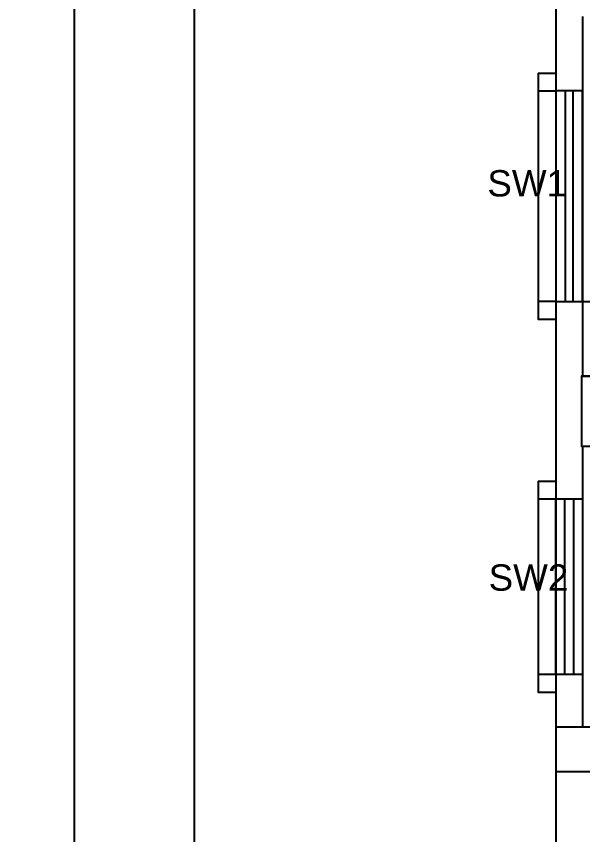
# Model space of a CAD drawing. Extents: x 7620542 to 7843793, y -6476226 to -6093835.
# Drawn here: x 7636943 to 7641779, y -6389339 to -6382344 of the extents above; entities that cross this region are included whole.
import ezdxf
from ezdxf.enums import TextEntityAlignment as Align

# ---------------------------------------------------------------- set-up
doc = ezdxf.new("R2010")
doc.units = 0
doc.header["$LTSCALE"] = 600
doc.header["$MEASUREMENT"] = 0
doc.header["$PDMODE"] = 35
doc.layers.get('0').update_dxf_attribs({"linetype": 'CONTINUOUS'})
doc.layers.get('Defpoints').update_dxf_attribs({"linetype": 'CONTINUOUS'})
for name, color, linetype in [('DIM', 8, 'CONTINUOUS'), ('Ele Proje.', 7, 'CONTINUOUS'), ('Fixed Glass', 171, 'CONTINUOUS'), ('joinery', 7, 'CONTINUOUS'), ('LA-column', 3, 'CONTINUOUS'), ('Walls', 7, 'CONTINUOUS'), ('WIN', 151, 'CONTINUOUS'), ('Working Dim', 5, 'CONTINUOUS')]:
    doc.layers.add(name, color=color, linetype=linetype)
doc.styles.add('ari', font='arial.ttf')
doc.styles.get("Standard").update_dxf_attribs({"font": 'romans.shx'})
doc.dimstyles.new('int. dim', dxfattribs={"dimtxt": 450, "dimasz": 80, "dimexe": 80, "dimexo": 0, "dimgap": 70, "dimtad": 0, "dimdec": 0, "dimzin": 12, "dimdsep": 46, "dimtxsty": 'ari', "dimblk": 'OBLIQUE', "dimcen": 2, "dimdle": 80, "dimclrd": 256, "dimclre": 256, "dimclrt": 6, "dimadec": 0, "dimazin": 0, "dimtfac": 1, "dimtdec": 0, "dimtix": 1, "dimtmove": 2, "dimatfit": 3, "dimfxl": 1, "dimtolj": 1, "dimtzin": 0, "dimlwd": -1, "dimlwe": -1, "dimarcsym": 0})
doc.dimstyles.new('STANDARD$0', dxfattribs={"dimscale": 0, "dimtxt": 150, "dimasz": 125, "dimexe": 0.75, "dimexo": 1, "dimgap": 25, "dimtad": 1, "dimdec": 0, "dimdsep": 46, "dimtxsty": 'Standard', "dimblk1": 'DOT', "dimblk2": 'DOT', "dimsah": 1, "dimcen": 2.5, "dimclrd": 1, "dimclre": 1, "dimclrt": 3, "dimadec": 0, "dimazin": 0, "dimtfac": 1, "dimtdec": 0, "dimtmove": 0, "dimatfit": 3, "dimldrblk": 'DOT', "dimfxl": 1, "dimtolj": 1, "dimtzin": 0, "dimarcsym": 0})

# ---------------------------------------------------------------- blocks, each defined once
blk = doc.blocks.new('_Oblique')
at = {"color": 0, "linetype": 'ByBlock', "lineweight": -2}
blk.add_line((-0.5, -0.5), (0.5, 0.5), dxfattribs=at)
blk = doc.blocks.new('*D830')
at = {"layer": 'Defpoints', "color": 0, "transparency": 16777216}
for p in [(7638462.5, -6377494.5), (7641549, -6377494.5, 2.7), (7641549, -6414394.7, 2.7)]:
    blk.add_point(p, dxfattribs=at)
at = {"layer": 'DIM', "color": 8, "transparency": 16777216}
for p, q in [((7638462.5, -6377194.5), (7638462.5, -6394252)), ((7641549, -6377494.5), (7638162.5, -6377494.5)), ((7638462.5, -6414694.7), (7638462.5, -6397637.2)), ((7641549, -6414394.7), (7638162.5, -6414394.7))]:
    blk.add_line(p, q, dxfattribs=at)
at = {"layer": 'DIM', "color": 8, "transparency": 16777216, "xscale": 300, "yscale": 300, "zscale": 300}
for p, rotation in [((7638462.5, -6377494.5), 90), ((7638462.5, -6414394.7), 270)]:
    blk.add_blockref('_Oblique', p, dxfattribs=dict(at, rotation=rotation))
at = {"layer": 'DIM', "color": 7, "transparency": 16777216, "insert": (7638462.5, -6395944.6), "char_height": 750, "attachment_point": 5, "rotation": 90, "style": 'ari'}
blk.add_mtext('\\A1;36.90m', dxfattribs=at)
blk = doc.blocks.new('*D855')
at = {"layer": 'Defpoints', "color": 0, "transparency": 16777216}
for p in [(7641399, -6337015.4, 5.1), (7637435.4, -6454873.9), (7641548.9, -6454873.9, 5.1)]:
    blk.add_point(p, dxfattribs=at)
at = {"layer": 'DIM', "color": 8, "transparency": 16777216}
for p, q in [((7637435.4, -6336715.4), (7637435.4, -6393995.7)), ((7641399, -6337015.4), (7637135.4, -6337015.4)), ((7637435.4, -6455173.9), (7637435.4, -6397893.5)), ((7641548.9, -6454873.9), (7637135.4, -6454873.9))]:
    blk.add_line(p, q, dxfattribs=at)
at = {"layer": 'DIM', "color": 8, "transparency": 16777216, "xscale": 300, "yscale": 300, "zscale": 300}
for p, rotation in [((7637435.4, -6337015.4), 90), ((7637435.4, -6454873.9), 270)]:
    blk.add_blockref('_Oblique', p, dxfattribs=dict(at, rotation=rotation))
at = {"layer": 'DIM', "color": 7, "transparency": 16777216, "insert": (7637435.4, -6395944.6), "char_height": 750, "attachment_point": 5, "rotation": 90, "style": 'ari'}
blk.add_mtext('\\A1;117.86m', dxfattribs=at)
blk = doc.blocks.new('*D1255')
at = {"layer": 'Defpoints', "color": 0, "transparency": 16777216}
for p in [(7641779, -6384782, -10.8), (7642071.9, -6384782), (7641768.9, -6385419.5, -10.3)]:
    blk.add_point(p, dxfattribs=at)
at = {"layer": 'Working Dim', "transparency": 16777216}
for p, q in [((7642071.9, -6384782), (7642071.9, -6384702)), ((7641779, -6384782), (7642151.9, -6384782)), ((7642071.9, -6384782), (7642071.9, -6384809.1)), ((7641768.9, -6385419.5), (7642151.9, -6385419.5)), ((7642071.9, -6385419.5), (7642071.9, -6385392.4)), ((7642071.9, -6385419.5), (7642071.9, -6385499.5))]:
    blk.add_line(p, q, dxfattribs=at)
at = {"layer": 'Working Dim', "transparency": 16777216, "xscale": 80, "yscale": 80, "zscale": 80}
for p, rotation in [((7642071.9, -6384782), 270), ((7642071.9, -6385419.5), 90)]:
    blk.add_blockref('_Oblique', p, dxfattribs=dict(at, rotation=rotation))
at = {"layer": 'Working Dim', "color": 6, "transparency": 16777216, "insert": (7642071.9, -6385100.8), "char_height": 200, "attachment_point": 5, "rotation": 90, "style": 'ari'}
blk.add_mtext('\\A1;638', dxfattribs=at)

msp = doc.modelspace()

# ---------------------------------------------------------------- linework, layer by layer
at = {"layer": 'Ele Proje.', "elevation": -14.83}
for points in [[(7641548.912, -6382831.998), (7641398.912, -6382831.998), (7641398.912, -6382981.998), (7641548.912, -6382981.998)], [(7641548.912, -6384781.998), (7641398.912, -6384781.998), (7641398.912, -6384931.998), (7641548.912, -6384931.998)], [(7641548.913, -6386319.575), (7641398.913, -6386319.575), (7641398.913, -6386469.575), (7641548.913, -6386469.575)], [(7641548.913, -6387969.575), (7641398.913, -6387969.575), (7641398.913, -6388119.575), (7641548.913, -6388119.575)]]:
    msp.add_lwpolyline(points, dxfattribs=at)
at = {"layer": 'Fixed Glass', "elevation": -14.83}
for points in [[(7641548.913, -6382981.998), (7641548.913, -6384781.998), (7641778.913, -6384781.998), (7641778.913, -6382981.998)], [(7641630.254, -6382981.998), (7641630.254, -6384781.998), (7641697.572, -6384781.998), (7641697.572, -6382981.998)]]:
    msp.add_lwpolyline(points, close=True, dxfattribs=at)
at = {"layer": 'LA-column', "color": 2}
for points, elevation in [([(7642149.003, -6386019.556), (7642149.003, -6385419.556), (7641769.003, -6385419.556), (7641769.003, -6386019.556)], -12.219), ([(7641549.003, -6388799.616), (7642149.003, -6388799.616), (7642149.003, -6388419.616), (7641549.003, -6388419.616)], -14.83)]:
    msp.add_lwpolyline(points, close=True, dxfattribs=dict(at, elevation=elevation))
at = {"layer": 'Walls'}
for p, q in [((7641548.913, -6377494.464, -14.83), (7641548.913, -6388419.62, -14.83)), ((7641778.913, -6382344.423, -14.83), (7641778.913, -6385419.574, -14.83)), ((7641778.913, -6386019.574, -14.83), (7641778.913, -6388419.62, -14.83)), ((7641549.093, -6388799.67, -14.83), (7641549.093, -6391714.756, -14.83))]:
    msp.add_line(p, q, dxfattribs=at)
at = {"layer": 'Walls', "color": 8}
for p, q in [((7641398.912, -6382981.998, -14.83), (7641398.912, -6384781.998, -14.83)), ((7641398.913, -6386469.575, -14.83), (7641398.913, -6387969.575, -14.83))]:
    msp.add_line(p, q, dxfattribs=at)
at = {"layer": 'WIN', "linetype": 'Continuous', "elevation": -14.83}
for points in [[(7641548.913, -6386469.575), (7641778.913, -6386469.575), (7641778.913, -6387969.575), (7641548.913, -6387969.575)], [(7641625.913, -6386469.575), (7641701.913, -6386469.575), (7641701.913, -6387969.575), (7641625.913, -6387969.575)]]:
    msp.add_lwpolyline(points, close=True, dxfattribs=at)

# ---------------------------------------------------------------- texts
at = {"layer": 'joinery', "style": 'ari'}
for s, p in [('SW1', (7641305.752, -6383883.831, -14.83)), ('SW2', (7641316.654, -6387253.558, -14.83))]:
    msp.add_text(s, height=225, dxfattribs=at).set_placement(p, align=Align.CENTER)

# ---------------------------------------------------------------- dimensions: what is measured, and where the dimension line sits
at = {"layer": 'DIM'}
for base, p1, p2, angle, picture, middle in [((7637435.362, -6454873.885, -14.83), (7641399.003, -6337015.366, -9.699), (7641548.916, -6454873.885, -9.699), 90, '*D855', (7637435.362, -6395944.625, -14.83)), ((7638462.505, -6377494.514, -17.58), (7641549.003, -6414394.742, -14.83), (7641549.003, -6377494.514, -14.83), 270, '*D830', (7638462.505, -6395944.628, -17.58))]:
    dim = msp.add_linear_dim(base=base, p1=p1, p2=p2, angle=angle, dimstyle='STANDARD$0', override={"dimscale": 1, "dimtxt": 750, "dimasz": 300, "dimexe": 300, "dimexo": 0, "dimgap": 1, "dimtad": 0, "dimdec": 2, "dimlfac": 0.001, "dimzin": 0, "dimpost": 'm', "dimtxsty": 'ari', "dimblk1": 'Oblique', "dimblk2": 'Oblique', "dimcen": 0, "dimdle": 300, "dimclrd": 8, "dimclre": 8, "dimclrt": 7, "dimadec": 2, "dimtdec": 2, "dimtmove": 2, "dimfxl": 0.75, "dimfrac": 1, "dimlwd": 65535, "dimlwe": 65535}, dxfattribs=at)
    dim.commit()
    dim.dimension.update_dxf_attribs({"geometry": picture, "text_midpoint": middle})
at = {"layer": 'Working Dim'}
dim = msp.add_linear_dim(base=(7642071.898, -6384781.965, -4.557), p1=(7641768.913, -6385419.541, -14.83), p2=(7641779.003, -6384781.965, -15.344), angle=270, dimstyle='int. dim', override={"dimtxt": 200}, dxfattribs=at)
dim.commit()
dim.dimension.update_dxf_attribs({"geometry": '*D1255', "text_midpoint": (7642071.898, -6385100.753, -4.557)})

doc.saveas('drawing.dxf')
